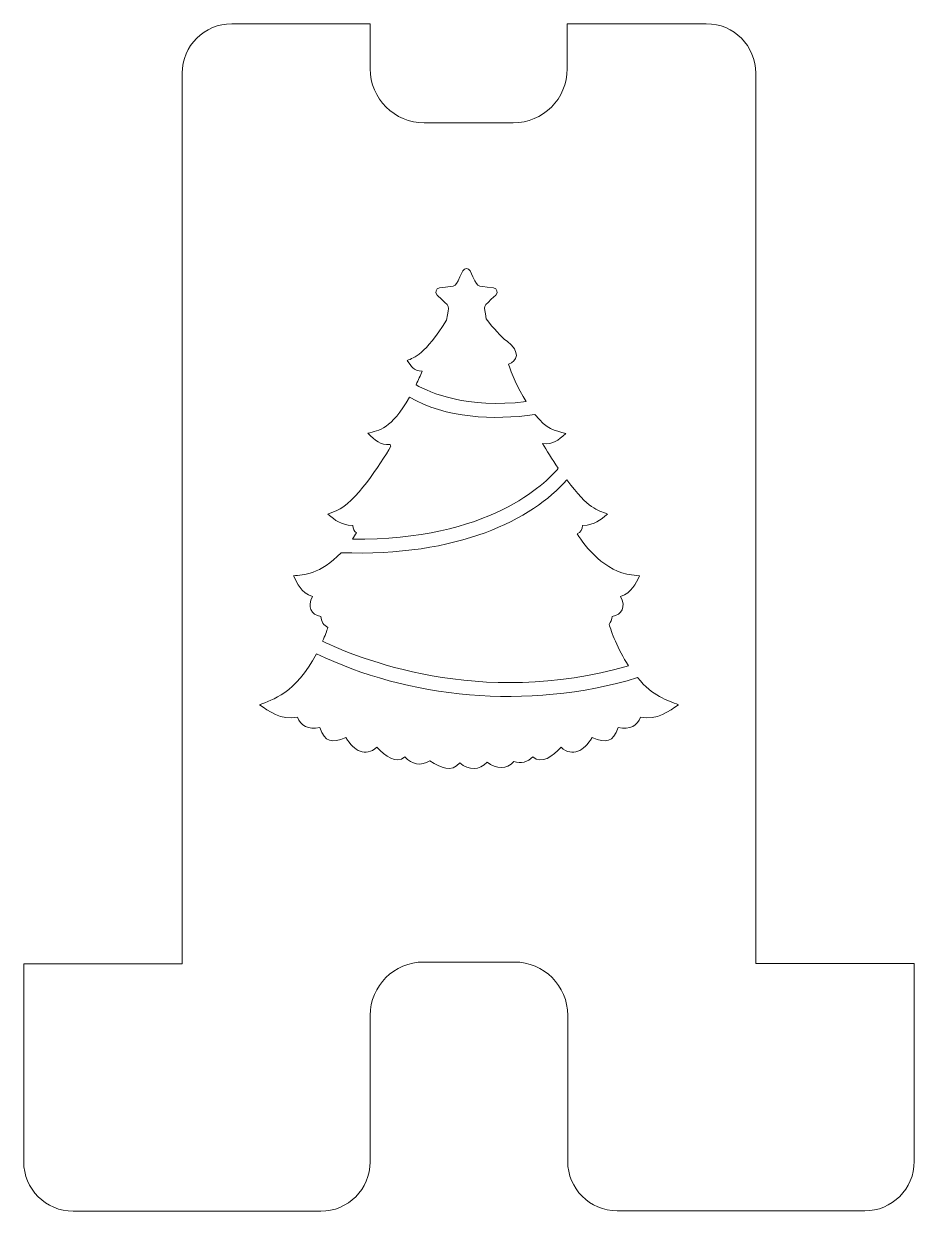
# Model space of a CAD drawing. Header units: inches. Extents: x 133 to 774, y 116 to 748.
# Drawn here: x 133.3 to 388.5, y 151.6 to 491.8 of the extents above; entities that cross this region are included whole.
import ezdxf

# ---------------------------------------------------------------- set-up
doc = ezdxf.new("R2010")
doc.units = ezdxf.units.IN
doc.header["$MEASUREMENT"] = 0
doc.layers.add('_U+0421_U+043B_U+043E_U+0439 1', color=7, linetype='Continuous')

# ---------------------------------------------------------------- blocks, each defined once
blk = doc.blocks.new('block 2')
at = {"layer": '_U+0421_U+043B_U+043E_U+0439 1', "color": 1, "lineweight": 9, "true_color": 0xff0000}
for points, knots in [([(343.08, 222.58), (343.08, 222.58), (343.08, 477.58), (343.08, 477.58), (343.08, 485.38), (336.78, 491.78), (328.88, 491.78), (311.86, 491.78), (306.21, 491.78), (289.03, 491.78), (289.03, 491.78), (289.03, 478.88), (289.03, 478.88), (289.03, 470.32), (282.09, 463.38), (273.53, 463.38), (273.53, 463.38), (248.07, 463.38), (248.07, 463.38), (239.51, 463.38), (232.57, 470.32), (232.57, 478.88), (232.57, 478.88), (232.57, 491.78), (232.57, 491.78), (232.57, 491.78), (192.87, 491.78), (192.87, 491.78), (185.07, 491.78), (178.67, 485.48), (178.67, 477.58), (178.67, 477.58), (178.67, 222.48), (178.67, 222.48), (178.67, 222.48), (133.27, 222.48), (133.27, 222.48), (133.27, 222.48), (133.27, 165.78), (133.27, 165.78), (133.27, 157.98), (139.57, 151.58), (147.47, 151.58), (147.47, 151.58), (218.38, 151.58), (218.38, 151.58), (226.18, 151.58), (232.57, 157.88), (232.57, 165.78), (232.57, 165.78), (232.57, 207.7), (232.57, 207.7), (232.57, 216.14), (239.42, 222.98), (247.86, 222.98), (247.86, 222.98), (273.89, 222.98), (273.89, 222.98), (282.33, 222.98), (289.17, 216.14), (289.17, 207.7), (289.17, 207.7), (289.17, 165.88), (289.17, 165.88), (289.17, 158.08), (295.47, 151.68), (303.37, 151.68), (303.37, 151.68), (374.27, 151.68), (374.27, 151.68), (382.07, 151.68), (388.47, 157.98), (388.47, 165.88), (388.47, 165.88), (388.47, 222.58), (388.47, 222.58), (388.47, 222.58), (343.08, 222.58), (343.08, 222.58)], [0, 0, 0, 0, 1, 1, 1, 2, 2, 2, 3, 3, 3, 4, 4, 4, 5, 5, 5, 6, 6, 6, 7, 7, 7, 8, 8, 8, 9, 9, 9, 10, 10, 10, 11, 11, 11, 12, 12, 12, 13, 13, 13, 14, 14, 14, 15, 15, 15, 16, 16, 16, 17, 17, 17, 18, 18, 18, 19, 19, 19, 20, 20, 20, 21, 21, 21, 22, 22, 22, 23, 23, 23, 24, 24, 24, 25, 25, 25, 26, 26, 26, 26]), ([(254.4, 406.84), (255.23, 411.65), (255.81, 410.1), (251.74, 414.07), (251.03, 414.76), (251.42, 415.97), (252.4, 416.11), (257.97, 416.92), (256.54, 415.81), (259.08, 420.96), (259.52, 421.85), (260.79, 421.85), (261.22, 420.96), (263.77, 415.81), (262.34, 416.92), (267.91, 416.11), (268.89, 415.97), (269.28, 414.76), (268.57, 414.07), (264.55, 410.15), (265.1, 411.58), (265.83, 407.29), (267.86, 404.48), (270.01, 402.14), (271.77, 400.83), (275.8, 397.81), (274.73, 395.05), (272.16, 394.23), (273.05, 391.71), (274.85, 387.42), (277.22, 383.53), (260.2, 381.5), (249.79, 386), (245.69, 388.35), (246.36, 389.74), (246.94, 391.07), (247.41, 392.24), (244.91, 392.31), (244.35, 393.62), (243.2, 395.29), (245.15, 396.19), (248.27, 396.93), (254.4, 406.84)], [0, 0, 0, 0, 1, 1, 1, 2, 2, 2, 3, 3, 3, 4, 4, 4, 5, 5, 5, 6, 6, 6, 7, 7, 7, 8, 8, 8, 9, 9, 9, 10, 10, 10, 11, 11, 11, 12, 12, 12, 13, 13, 13, 14, 14, 14, 14]), ([(222.99, 352.31), (228.09, 354.26), (235.56, 365.71), (238.49, 370.76), (238.41, 370.91), (238.34, 371.07), (238.29, 371.24), (235.33, 370.93), (234.1, 372.47), (231.86, 374.44), (235.15, 375.37), (238.56, 375.5), (243.83, 384.78), (254.18, 378.82), (267.8, 378.08), (279.78, 379.84), (283.29, 375.45), (285.3, 375.33), (288.63, 374.39), (286.1, 372.37), (285.29, 371.24), (281.95, 371.5), (283.03, 369.66), (284.63, 367.11), (286.47, 364.45), (282.95, 360.2), (266.65, 343.61), (227.46, 344.16), (227.92, 344.81), (228.32, 345.41), (228.64, 345.9), (227.99, 346.41), (227.59, 347.14), (227.55, 348.06), (223.89, 348.24), (222.81, 349.44), (220.41, 351.32), (220.41, 351.32), (222.99, 352.31), (222.99, 352.31)], [0, 0, 0, 0, 1, 1, 1, 2, 2, 2, 3, 3, 3, 4, 4, 4, 5, 5, 5, 6, 6, 6, 7, 7, 7, 8, 8, 8, 9, 9, 9, 10, 10, 10, 11, 11, 11, 12, 12, 12, 13, 13, 13, 13]), ([(224.22, 340.24), (257.85, 339.01), (279.02, 349.79), (288.89, 361.1), (295.27, 352.67), (297.51, 352.49), (300.58, 351.32), (298.24, 349.5), (297.15, 348.24), (293.43, 348.06), (293.39, 346.94), (292.8, 346.08), (291.88, 345.61), (294.17, 342.08), (299.83, 334.69), (307.49, 333.87), (307.49, 333.87), (309.74, 333.63), (309.74, 333.63), (308.6, 331.39), (307.62, 328.78), (304.33, 327.71), (305.9, 324.72), (304.71, 322.5), (301.9, 321.97), (301.77, 321.14), (301.53, 320.33), (301.02, 319.71), (301.64, 317.73), (303.4, 312.72), (306.59, 307.87), (264.05, 295.4), (228.21, 310.37), (218.91, 314.87), (219.6, 316.45), (220.11, 317.85), (220.45, 318.85), (219.15, 319.4), (218.63, 320.59), (218.42, 321.97), (215.58, 322.5), (214.43, 324.74), (215.99, 327.72), (212.63, 328.8), (211.7, 331.41), (210.62, 333.64), (213.47, 333.94), (218.16, 333.92), (224.22, 340.24)], [0, 0, 0, 0, 1, 1, 1, 2, 2, 2, 3, 3, 3, 4, 4, 4, 5, 5, 5, 6, 6, 6, 7, 7, 7, 8, 8, 8, 9, 9, 9, 10, 10, 10, 11, 11, 11, 12, 12, 12, 13, 13, 13, 14, 14, 14, 15, 15, 15, 16, 16, 16, 16]), ([(309.98, 293.1), (309.18, 290.81), (307.03, 289.41), (303.62, 290.16), (302.19, 285.98), (300.12, 285.54), (296.17, 287.27), (293.73, 283.44), (290.64, 281.55), (287.25, 284.5), (284.91, 281.97), (281.73, 279.46), (279.18, 281.8), (277.69, 280.23), (275.75, 279.73), (273.73, 280.45), (271.7, 277.96), (268.72, 278.34), (266.07, 280.23), (263.83, 277.95), (260.9, 277.72), (258.24, 280.05), (255.68, 277.16), (253.02, 278.62), (249.69, 280.6), (247.1, 279.07), (244.49, 279.53), (242.53, 281.77), (239.98, 279.48), (236.82, 281.99), (234.49, 284.51), (231.1, 281.55), (228.01, 283.45), (225.58, 287.27), (221.63, 285.54), (219.56, 285.98), (218.13, 290.16), (214.73, 289.41), (212.57, 290.8), (211.77, 293.1), (206.81, 292.2), (203.53, 294.88), (200.81, 296.69), (204.56, 298.12), (211.08, 299.83), (217.18, 311.27), (243.07, 298.79), (277.42, 294.75), (309.14, 304.45), (313.71, 299.06), (317.51, 298), (320.94, 296.69), (318.21, 294.88), (314.95, 292.2), (309.98, 293.1)], [0, 0, 0, 0, 1, 1, 1, 2, 2, 2, 3, 3, 3, 4, 4, 4, 5, 5, 5, 6, 6, 6, 7, 7, 7, 8, 8, 8, 9, 9, 9, 10, 10, 10, 11, 11, 11, 12, 12, 12, 13, 13, 13, 14, 14, 14, 15, 15, 15, 16, 16, 16, 17, 17, 17, 18, 18, 18, 18])]:
    blk.add_open_spline(points, degree=3, knots=knots, dxfattribs=at)

msp = doc.modelspace()

# ---------------------------------------------------------------- block references
at = {"layer": '_U+0421_U+043B_U+043E_U+0439 1'}
msp.add_blockref('block 2', (0, 0), dxfattribs=at)

doc.saveas('drawing.dxf')
